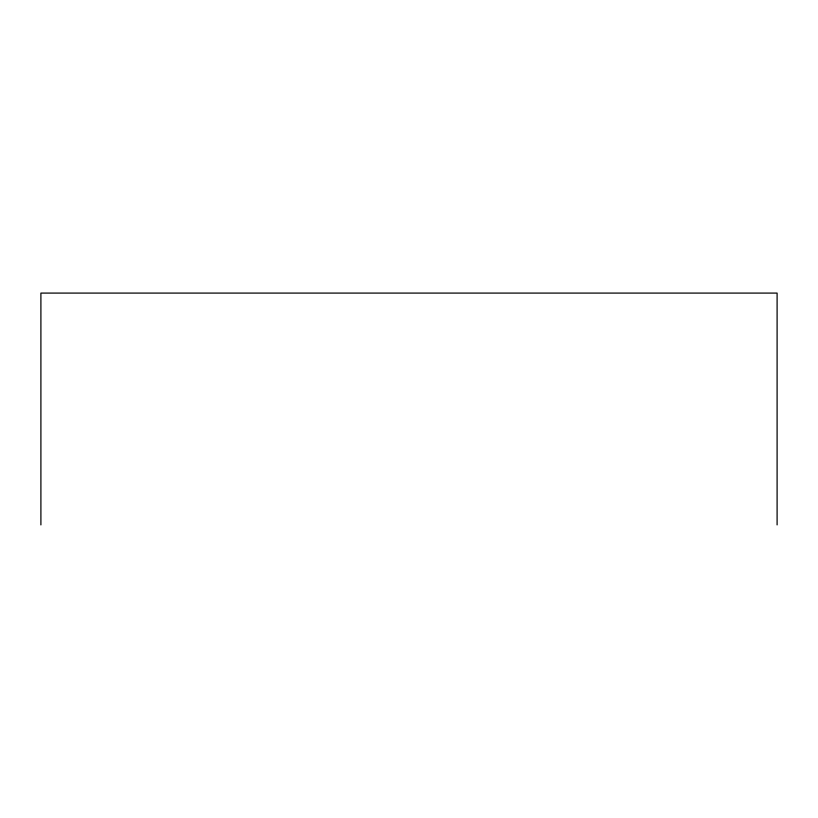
<?xml version="1.0" encoding="UTF-8"?>
<svg xmlns="http://www.w3.org/2000/svg" width="818" height="818" viewBox="0 0 818 818"><rect width="100%" height="100%" fill="white"/><g stroke="black" fill="none" stroke-linecap="round" stroke-linejoin="round"><path stroke-width="1.23" d="M777.1 524.911L777.1 293.089L40.9 293.089L40.9 524.911"/></g></svg>
